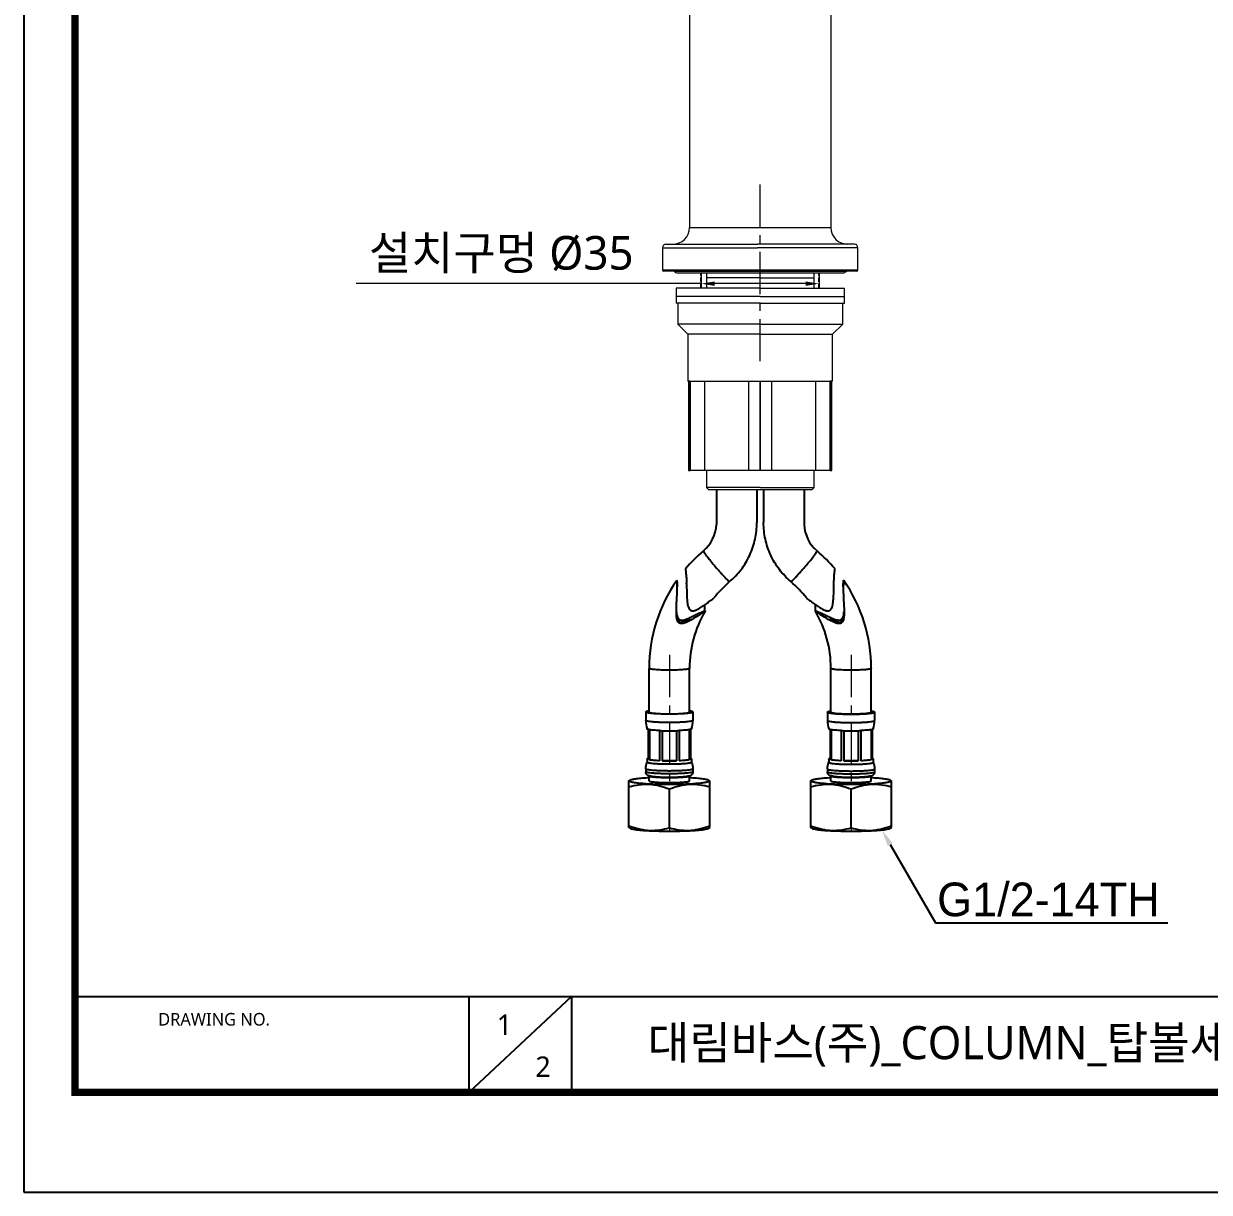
# Model space of a CAD drawing. Extents: x 2474 to 3422, y 0 to 695.
# Drawn here: x 2474.2 to 2826.4, y 0 to 347.3 of the extents above; entities that cross this region are included whole.
import ezdxf
from ezdxf import colors
from ezdxf.entities.mleader import LeaderData, LeaderLine
from ezdxf.math import Vec2, Vec3

# ---------------------------------------------------------------- set-up
doc = ezdxf.new("R2010")
doc.units = 0
doc.header["$LTSCALE"] = 10
doc.header["$MEASUREMENT"] = 0
doc.header["$PDMODE"] = 3
doc.header["$PDSIZE"] = -10
doc.linetypes.add('CENTER', pattern=[2, 1.25, -0.25, 0.25, -0.25])
doc.linetypes.add('HIDDEN', pattern=[0.375, 0.25, -0.125])
doc.layers.get('0').update_dxf_attribs({"linetype": 'CONTINUOUS'})
doc.layers.get('DEFPOINTS').update_dxf_attribs({"linetype": 'CONTINUOUS'})
for name, color, linetype in [('1', 7, 'CONTINUOUS'), ('BODY', 7, 'CONTINUOUS'), ('DEF_LAYER_ASSEM_MEMBER', 7, 'CONTINUOUS')]:
    doc.layers.add(name, color=color, linetype=linetype)
doc.styles.add('Daelim Dimension', font='NanumGothic.ttf')
doc.styles.get("Standard").update_dxf_attribs({"font": 'GulimChe.ttf'})
doc.dimstyles.new('DEFAULT', dxfattribs={"dimscale": 2, "dimtxt": 2, "dimasz": 2, "dimexe": 0, "dimexo": 2, "dimgap": 1, "dimtad": 1, "dimdec": 0, "dimzin": 9, "dimdsep": 46, "dimtxsty": 'Daelim Dimension', "dimcen": 0.5, "dimclrd": 5, "dimclre": 5, "dimclrt": 256, "dimadec": 1, "dimazin": 0, "dimtfac": 1, "dimtdec": 0, "dimtix": 1, "dimtmove": 0, "dimatfit": 3, "dimfxl": 1, "dimtolj": 1, "dimtzin": 1, "dimlwd": 9, "dimlwe": 9, "dimarcsym": 0})

# ---------------------------------------------------------------- blocks, each defined once
blk = doc.blocks.new('*D5')
at = {"color": 5, "lineweight": 9, "ltscale": 0.5, "transparency": 16777216}
for p, q in [((2675.49, 272.71), (2675.49, 270.01)), ((2710.49, 272.7), (2710.49, 270.01)), ((2675.49, 270.01), (2572.94, 270.01)), ((2706.49, 270.01), (2679.49, 270.01))]:
    blk.add_line(p, q, dxfattribs=at)
at = {"color": 5, "ltscale": 0.5, "transparency": 16777216}
for points in [[(2679.49, 270.67), (2679.49, 269.34), (2675.49, 270.01)], [(2706.49, 270.67), (2706.49, 269.34), (2710.49, 270.01)]]:
    blk.add_solid(points, dxfattribs=at)
at = {"layer": 'DEFPOINTS', "color": 0, "ltscale": 0.5, "transparency": 16777216}
for p in [(2675.49, 268.71), (2710.49, 270.01), (2710.49, 268.7)]:
    blk.add_point(p, dxfattribs=at)
at = {"color": 7, "ltscale": 0.5, "transparency": 16777216, "insert": (2616.05, 278.63), "char_height": 10, "attachment_point": 5, "style": 'Daelim Dimension'}
blk.add_mtext('\\A1;설치구멍 %%C35', dxfattribs=at)

msp = doc.modelspace()

# ---------------------------------------------------------------- linework, layer by layer
at = {"ltscale": 0.5}
msp.add_line((2718.61, 273.7), (2667.38, 273.7), dxfattribs=at)
at = {"linetype": 'HIDDEN', "lineweight": -3, "ltscale": 0.5}
for p, q in [((2675.49, 268.71), (2675.49, 273.21)), ((2710.49, 268.7), (2710.49, 273.2))]:
    msp.add_line(p, q, dxfattribs=at)
at = {"color": 5}
msp.add_line((2489.4, 58.19), (3252.61, 58.19), dxfattribs=at)
at = {"color": 5, "ltscale": 40}
for p, q in [((2606.39, 58.19), (2606.39, 29.63)), ((2606.39, 58.19), (2606.39, 29.63)), ((2636.95, 58.19), (2606.39, 29.63)), ((2636.95, 58.19), (2606.39, 29.63)), ((2636.95, 58.19), (2636.95, 29.63)), ((2636.95, 58.19), (2636.95, 29.63))]:
    msp.add_line(p, q, dxfattribs=at)
at = {"ltscale": 0.5}
msp.add_lwpolyline([(2474.15, 0), (3422.01, 0), (3422.01, 694.51), (2474.15, 694.51)], close=True, dxfattribs=at)
at = {"color": 5, "linetype": 'ByBlock', "lineweight": 200, "const_width": 2.18}
msp.add_lwpolyline([(2489.4, 29.74), (3406.68, 29.74), (3406.68, 678.39), (2489.4, 678.39)], close=True, dxfattribs=at)
at = {"layer": '1', "color": 7, "linetype": 'Continuous', "lineweight": 18}
for p, q in [((2671.99, 541.7), (2671.99, 286.7)), ((2713.99, 541.7), (2713.99, 286.7)), ((2663.99, 280.7), (2663.99, 274)), ((2664.99, 281.7), (2692.24, 281.7)), ((2720.99, 281.7), (2692.24, 281.7)), ((2721.99, 274), (2721.99, 280.7)), ((2692.99, 273.7), (2664.29, 273.7)), ((2668.49, 273.2), (2692.99, 273.2)), ((2676.99, 273.2), (2676.99, 268.7)), ((2692.99, 271.7), (2676.99, 271.7)), ((2721.69, 273.7), (2692.99, 273.7)), ((2692.99, 273.2), (2717.49, 273.2)), ((2692.99, 271.7), (2708.99, 271.7)), ((2708.99, 268.7), (2708.99, 273.2)), ((2667.99, 268.7), (2667.99, 266.2)), ((2692.99, 268.7), (2667.99, 268.7)), ((2692.99, 268.7), (2717.99, 268.7)), ((2717.99, 266.2), (2717.99, 268.7)), ((2667.99, 266.2), (2667.99, 264.2)), ((2692.99, 266.2), (2667.99, 266.2)), ((2692.99, 266.2), (2667.99, 266.2)), ((2692.99, 264.2), (2667.99, 264.2)), ((2668.49, 264.2), (2668.49, 258)), ((2692.99, 266.2), (2717.99, 266.2)), ((2692.99, 266.2), (2717.99, 266.2)), ((2692.99, 264.2), (2717.99, 264.2)), ((2717.49, 258), (2717.49, 264.2)), ((2717.99, 264.2), (2717.99, 266.2)), ((2668.49, 258), (2671.49, 255)), ((2692.99, 258), (2668.49, 258)), ((2692.99, 258), (2717.49, 258)), ((2714.49, 255), (2717.49, 258)), ((2671.49, 255), (2671.49, 241)), ((2692.99, 255), (2671.49, 255)), ((2692.99, 255), (2714.49, 255)), ((2714.49, 241), (2714.49, 255)), ((2671.49, 241), (2671.73, 241)), ((2671.69, 241), (2671.69, 214.5)), ((2671.73, 241), (2671.73, 214.5)), ((2672.2, 241), (2671.73, 241)), ((2672.2, 241), (2672.22, 241)), ((2672.22, 241), (2676.33, 241)), ((2676.33, 241), (2689.56, 241)), ((2676.53, 214.5), (2676.53, 241)), ((2689.52, 241), (2689.52, 214.5)), ((2689.56, 241), (2692.98, 241)), ((2693.01, 241), (2696.43, 241)), ((2696.43, 241), (2709.66, 241)), ((2696.47, 214.5), (2696.47, 241)), ((2709.46, 241), (2709.46, 214.5)), ((2709.66, 241), (2713.77, 241)), ((2713.77, 241), (2713.78, 241)), ((2714.25, 241), (2713.78, 241)), ((2714.25, 214.5), (2714.25, 241)), ((2714.49, 241), (2714.25, 241)), ((2714.29, 214.5), (2714.29, 241)), ((2671.69, 214.5), (2671.73, 214.5)), ((2671.73, 214.5), (2672.2, 214.5)), ((2672.22, 214.5), (2672.2, 214.5)), ((2676.53, 214.5), (2672.22, 214.5)), ((2689.52, 214.5), (2676.53, 214.5)), ((2676.99, 214.5), (2676.99, 209.4)), ((2692.98, 214.5), (2689.52, 214.5)), ((2693.01, 214.5), (2692.98, 214.5)), ((2696.47, 214.5), (2693.01, 214.5)), ((2709.46, 214.5), (2696.47, 214.5)), ((2708.99, 209.4), (2708.99, 214.5)), ((2713.77, 214.5), (2709.46, 214.5)), ((2713.78, 214.5), (2713.77, 214.5)), ((2713.78, 214.5), (2714.25, 214.5)), ((2714.29, 214.5), (2714.25, 214.5)), ((2676.99, 209.4), (2677.69, 208.7)), ((2692.99, 209.4), (2676.99, 209.4)), ((2692.99, 208.7), (2677.69, 208.7)), ((2692.99, 209.4), (2708.99, 209.4)), ((2708.29, 208.7), (2692.99, 208.7)), ((2708.29, 208.7), (2708.99, 209.4))]:
    msp.add_line(p, q, dxfattribs=at)
at = {"layer": '1', "color": 7, "linetype": 'Continuous', "lineweight": 13}
for p, q in [((2671.99, 286.7), (2672, 286.7)), ((2672, 286.7), (2713.99, 286.7)), ((2663.99, 280.7), (2692.21, 280.7)), ((2721.99, 280.7), (2692.21, 280.7)), ((2692.99, 274), (2663.99, 274)), ((2721.99, 274), (2692.99, 274)), ((2672.2, 241), (2672.2, 214.5)), ((2672.22, 214.5), (2672.22, 241)), ((2692.98, 241), (2692.98, 214.5)), ((2693.01, 214.5), (2693.01, 241)), ((2713.77, 241), (2713.77, 214.5)), ((2713.78, 214.5), (2713.78, 241))]:
    msp.add_line(p, q, dxfattribs=at)
at = {"layer": '1', "color": 7, "linetype": 'Continuous'}
for p, q in [((2676.52, 172.77), (2676.52, 174.56)), ((2709.46, 172.77), (2709.46, 174.56))]:
    msp.add_line(p, q, dxfattribs=at)
at = {"layer": '1', "color": 7, "linetype": 'Continuous', "lineweight": 18}
for centre, radius, start, end in [((2666.99, 286.7), 5, 270, 0), ((2718.99, 286.7), 5, 180, 270), ((2664.99, 280.7), 1, 90, 180), ((2720.99, 280.7), 1, 0, 90), ((2664.29, 274), 0.3, 180, 270), ((2668.49, 274.7), 1.5, 221.8106, 270), ((2717.49, 274.7), 1.5, 270, 318.1894), ((2721.69, 274), 0.3, 270, 0)]:
    msp.add_arc(centre, radius, start, end, dxfattribs=at)
at = {"layer": 'BODY', "color": 1, "linetype": 'CENTER', "lineweight": 5}
for p, q in [((2692.99, 246.93), (2692.99, 300.96)), ((2665.99, 159.68), (2665.99, 105.54)), ((2719.99, 159.67), (2719.99, 105.11))]:
    msp.add_line(p, q, dxfattribs=at)
at = {"layer": 'DEF_LAYER_ASSEM_MEMBER', "color": 7, "linetype": 'Continuous'}
for p, q in [((2679.99, 208.7), (2679.99, 198.43)), ((2691.99, 208.7), (2691.99, 199.01)), ((2693.99, 208.7), (2693.99, 199.01)), ((2706, 208.7), (2706, 198.43)), ((2676.1, 190.59), (2676.09, 190.56)), ((2709.89, 190.56), (2709.88, 190.58)), ((2670.77, 185.22), (2670.77, 185.2)), ((2715.21, 185.2), (2715.2, 185.22)), ((2668.19, 181.83), (2668.19, 181.84)), ((2714.87, 180.79), (2714.88, 180.91)), ((2717.79, 181.84), (2717.79, 181.82)), ((2676.6, 172.75), (2676.59, 172.72)), ((2709.39, 172.71), (2709.38, 172.74)), ((2659.99, 142.7), (2659.99, 155.68)), ((2671.99, 142.7), (2671.99, 155.68)), ((2713.99, 142.69), (2713.99, 155.67)), ((2725.99, 142.69), (2725.99, 155.67)), ((2658.99, 142.7), (2658.99, 140.2)), ((2672.99, 142.7), (2672.99, 140.2)), ((2712.99, 142.7), (2712.99, 140.2)), ((2726.99, 142.7), (2726.99, 140.2)), ((2659.74, 137.53), (2659.74, 128.57)), ((2660.07, 137.46), (2660.07, 128.5)), ((2671.91, 137.46), (2671.91, 128.5)), ((2672.24, 137.53), (2672.24, 128.57)), ((2713.74, 137.53), (2713.74, 128.57)), ((2714.07, 137.46), (2714.07, 128.5)), ((2725.91, 137.46), (2725.91, 128.5)), ((2726.24, 137.53), (2726.24, 128.57)), ((2663.08, 137.2), (2663.08, 128.23)), ((2663.87, 137.17), (2663.87, 128.21)), ((2668.11, 137.17), (2668.11, 128.21)), ((2668.91, 137.2), (2668.91, 128.23)), ((2717.06, 137.2), (2717.06, 128.23)), ((2717.87, 137.17), (2717.87, 128.21)), ((2722.11, 137.17), (2722.11, 128.21)), ((2722.9, 137.2), (2722.9, 128.23)), ((2659.39, 128.75), (2659.39, 127.75)), ((2663.08, 128.23), (2660.07, 128.5)), ((2668.11, 128.21), (2663.87, 128.21)), ((2671.91, 128.5), (2668.91, 128.23)), ((2672.59, 128.75), (2672.59, 127.75)), ((2713.39, 128.75), (2713.39, 127.75)), ((2717.06, 128.23), (2714.07, 128.5)), ((2722.11, 128.21), (2717.87, 128.21)), ((2725.91, 128.5), (2722.9, 128.23)), ((2726.59, 128.75), (2726.59, 127.75)), ((2658.99, 125.8), (2658.99, 124.96)), ((2659.99, 122.27), (2659.99, 123.7)), ((2671.99, 122.27), (2671.99, 123.7)), ((2672.99, 125.8), (2672.99, 124.96)), ((2712.99, 125.8), (2712.99, 124.96)), ((2713.99, 122.27), (2713.99, 123.7)), ((2725.99, 122.27), (2725.99, 123.7)), ((2726.99, 125.8), (2726.99, 124.96)), ((2653.96, 122.21), (2654.35, 122.43)), ((2653.99, 108.38), (2653.99, 122.23)), ((2665.99, 108.32), (2665.99, 119.87)), ((2678.02, 122.21), (2677.63, 122.43)), ((2677.99, 108.38), (2677.99, 122.23)), ((2707.96, 122.21), (2708.35, 122.43)), ((2707.99, 108.38), (2707.99, 122.23)), ((2719.99, 108.32), (2719.99, 119.87)), ((2732.02, 122.21), (2731.63, 122.43)), ((2731.99, 108.38), (2731.99, 122.23)), ((2654.35, 108.17), (2653.96, 108.4)), ((2677.63, 108.17), (2678.02, 108.4)), ((2708.35, 108.17), (2707.96, 108.4)), ((2731.63, 108.17), (2732.02, 108.4))]:
    msp.add_line(p, q, dxfattribs=at)
for centre, radius, start, end in [((2668.91, 199.02), 11.08, 310.4559, 356.9657), ((2717.07, 199.01), 11.08, 183.0051, 229.5441), ((2706.07, 155.51), 46.14, 130.5156, 139.9181), ((2679.91, 155.51), 46.14, 40.0819, 49.4844), ((2705.87, 155.67), 45.88, 145.2137, 179.9923), ((2642.04, 179.25), 26.28, 359.9804, 1.4591), ((2589.45, 178.67), 81.68, 1.4881, 1.6253), ((2706.07, 155.52), 34.13, 130.5199, 141.7822), ((2679.91, 155.51), 34.13, 38.2178, 49.4801), ((2742.97, 179.25), 25.32, 178.5143, 180.0481), ((2680.11, 155.66), 45.88, 0.0077, 34.7863), ((2690.77, 177.64), 19.58, 184.7703, 185.0996), ((2705.86, 155.67), 33.87, 149.7755, 179.9934), ((2680.12, 155.67), 33.87, 0.0066, 30.2245), ((2695.14, 177.64), 19.64, 354.9175, 355.2453), ((2696.6, 172.52), 21.31, 359.65, 0.0008), ((2661.49, 132.62), 10.5, 98.4579, 98.5919), ((2661.55, 132.21), 10.91, 98.3047, 98.4577), ((2670.42, 132.21), 10.91, 81.5423, 81.6953), ((2670.48, 132.62), 10.5, 81.4081, 81.5421), ((2715.49, 132.64), 10.48, 98.4607, 98.6001), ((2715.55, 132.22), 10.9, 98.3046, 98.4606), ((2724.42, 132.22), 10.9, 81.5394, 81.6954), ((2724.49, 132.64), 10.48, 81.3999, 81.5393), ((2667.03, 140.21), 8.04, 180.0568, 198.2096), ((2664.95, 140.21), 8.04, 341.7904, 359.943), ((2721.03, 140.21), 8.04, 180.0568, 198.2096), ((2718.95, 140.21), 8.04, 341.7904, 359.943), ((2665.65, 197.73), 60.58, 267.5601, 268.3107), ((2665.99, 210.39), 73.25, 268.341, 271.659), ((2666.38, 196.04), 58.9, 271.6786, 272.4623), ((2719.59, 196.04), 58.9, 267.5377, 268.3214), ((2719.99, 210.39), 73.25, 268.341, 271.659), ((2720.32, 197.73), 60.58, 271.6893, 272.4399), ((2665.99, 201.43), 73.25, 268.341, 271.659), ((2719.99, 201.43), 73.25, 268.341, 271.659), ((2664.07, 135.28), 28.22, 249.0652, 250.2444), ((2667.91, 135.28), 28.22, 289.7556, 290.9348), ((2718.07, 135.28), 28.22, 249.0652, 250.2444), ((2721.91, 135.28), 28.22, 289.7556, 290.9348)]:
    msp.add_arc(centre, radius, start, end, dxfattribs=at)
for points, start_tangent, end_tangent in [([(2683.89, 181.46), (2687.31, 185.09), (2689.87, 189.35), (2691.45, 194.07), (2691.99, 199.01)], (0.760304, 0.649567), (0, 1)), ([(2702.08, 181.46), (2698.67, 185.08), (2696.11, 189.35), (2694.53, 194.06), (2693.99, 199)], (-0.760304, 0.649567), (0, 1)), ([(2676.09, 190.56), (2676.12, 190.46), (2676.22, 190.27)], (0, -1), (0.515642, -0.856804)), ([(2676.22, 190.27), (2676.8, 189.43), (2677.77, 188.18), (2679.02, 186.66), (2680.38, 185.06), (2681.05, 184.3), (2681.69, 183.58), (2682.28, 182.95), (2682.8, 182.4), (2683.23, 181.97), (2683.57, 181.67), (2683.79, 181.5), (2683.86, 181.46), (2683.89, 181.46)], (0.515642, -0.856804), (0.763787, 0.645468)), ([(2702.08, 181.46), (2702.12, 181.46), (2702.19, 181.49), (2702.41, 181.66), (2702.74, 181.97), (2703.18, 182.4), (2703.7, 182.94), (2704.28, 183.58), (2704.93, 184.29), (2705.6, 185.06), (2706.96, 186.65), (2708.21, 188.17), (2709.18, 189.43), (2709.75, 190.27)], (0.763787, -0.645468), (0.515642, 0.856804)), ([(2709.75, 190.27), (2709.85, 190.45), (2709.89, 190.56)], (0.515642, 0.856804), (0, 1)), ([(2670.77, 185.2), (2670.78, 185.06), (2670.82, 184.77), (2670.87, 184.36), (2670.93, 183.82), (2671.04, 182.5), (2671.1, 180.98)], (0, -1), (0.028392, -0.999597)), ([(2714.88, 180.91), (2714.94, 182.45), (2715.04, 183.79), (2715.1, 184.33), (2715.16, 184.76), (2715.19, 185.05), (2715.21, 185.2)], (0.027515, 0.999621), (0, 1)), ([(2668.19, 181.84), (2668.2, 181.82), (2668.22, 181.72), (2668.24, 181.55), (2668.27, 181.32), (2668.29, 181.03), (2668.31, 180.7), (2668.33, 179.9)], (0.583122, 0.812384), (-0.000043, -1)), ([(2668.32, 179.92), (2668.29, 180.65), (2668.24, 181.23), (2668.2, 181.64), (2668.19, 181.83)], (-0.026131, 0.999659), (0, 1)), ([(2671.11, 180.79), (2671.15, 178.42), (2671.26, 176.02)], (0.025998, -0.999662), (0.083202, -0.996533)), ([(2714.72, 176.02), (2714.83, 178.42), (2714.87, 180.79)], (0.082931, 0.996555), (0.026061, 0.99966)), ([(2717.65, 179.9), (2717.67, 180.69), (2717.69, 181.03), (2717.71, 181.32), (2717.74, 181.55), (2717.76, 181.71), (2717.78, 181.81), (2717.79, 181.84)], (-0.00005, 1), (0.583477, -0.812129)), ([(2717.79, 181.82), (2717.78, 181.63), (2717.74, 181.23), (2717.69, 180.64), (2717.66, 179.91)], (0, -1), (-0.02611, -0.999659)), ([(2668.07, 172.52), (2668.21, 175.96), (2668.33, 179.24)], (-0.000006, 1), (0.000045, 1)), ([(2671.27, 175.9), (2671.36, 175.09), (2671.52, 174.29), (2671.8, 173.53), (2672.3, 172.94), (2672.65, 172.8), (2673.03, 172.78), (2673.41, 172.85), (2673.77, 172.96), (2674.47, 173.27), (2675.13, 173.65), (2675.77, 174.05), (2676.39, 174.47), (2676.99, 174.9), (2677.57, 175.32), (2678.12, 175.72), (2678.62, 176.1), (2679.02, 176.42), (2679.17, 176.54), (2679.25, 176.63)], (0.088929, -0.996038), (0.619815, 0.784748)), ([(2706.72, 176.63), (2706.81, 176.54), (2706.96, 176.41), (2707.36, 176.09), (2707.86, 175.72), (2708.41, 175.31), (2708.99, 174.89), (2709.59, 174.47), (2710.21, 174.05), (2710.85, 173.64), (2711.51, 173.27), (2712.21, 172.95), (2712.57, 172.84), (2712.95, 172.78), (2713.33, 172.8), (2713.68, 172.93), (2714.18, 173.53), (2714.46, 174.29), (2714.61, 175.09), (2714.71, 175.9)], (0.619007, -0.785386), (0.088632, 0.996064)), ([(2717.65, 179.23), (2717.77, 175.95), (2717.91, 172.52)], (0.000038, -1), (-0.000022, -1)), ([(2668.64, 170.22), (2668.34, 170.81), (2668.19, 171.44), (2668.07, 172.7)], (-0.610042, 0.792369), (-0.03068, 0.999529)), ([(2671.84, 170.65), (2673.1, 171.25), (2674.27, 171.83), (2675.32, 172.33), (2676.17, 172.68)], (0.915101, 0.403224), (0.944027, 0.329869)), ([(2676.17, 172.68), (2676.49, 172.77), (2676.6, 172.75)], (0.944027, 0.329869), (0, -1)), ([(2676.59, 172.72), (2676.54, 172.66), (2676.45, 172.58), (2676.17, 172.37)], (-0.505996, -0.862536), (-0.820712, -0.571342)), ([(2709.38, 172.74), (2709.49, 172.76), (2709.81, 172.67)], (0, 1), (0.944263, -0.329191)), ([(2709.81, 172.36), (2709.53, 172.57), (2709.44, 172.65), (2709.39, 172.71)], (-0.820935, 0.571022), (-0.506012, 0.862526)), ([(2709.81, 172.67), (2710.66, 172.32), (2711.74, 171.81), (2712.93, 171.22), (2714.21, 170.62)], (0.944263, -0.329191), (0.916892, -0.399135)), ([(2717.91, 172.76), (2717.8, 171.47), (2717.64, 170.82), (2717.34, 170.22)], (-0.026668, -0.999644), (-0.610042, -0.792369)), ([(2668.33, 170.07), (2668.11, 171.29), (2668.07, 172.52)], (-0.303973, 0.952681), (-0.000006, 1)), ([(2668.07, 172.31), (2668.18, 170.97), (2668.34, 170.31), (2668.64, 169.7)], (0.025521, -0.999674), (0.610042, -0.792369)), ([(2668.1, 172.42), (2668.23, 171.47), (2668.58, 170.57)], (0.075608, -0.997138), (0.557134, -0.830422)), ([(2668.8, 169.26), (2668.33, 170.07)], (-0.761083, 0.648654), (-0.303973, 0.952681)), ([(2668.58, 170.57), (2668.89, 170.24)], (0.557134, -0.830422), (0.81858, -0.574392)), ([(2668.64, 169.7), (2668.86, 169.48), (2669.14, 169.33), (2669.73, 169.27), (2670.29, 169.39), (2670.8, 169.57), (2671.25, 169.78), (2671.62, 169.98), (2671.77, 170.07), (2671.88, 170.15), (2671.96, 170.22), (2672, 170.26)], (0.610042, -0.792369), (0.398009, 0.917382)), ([(2668.83, 170.02), (2668.64, 170.22)], (-0.771411, 0.636338), (-0.610042, 0.792369)), ([(2672.18, 169.92), (2671.39, 169.52), (2670.56, 169.18), (2670.12, 169.06), (2669.67, 169), (2669.21, 169.05), (2668.8, 169.26)], (-0.880432, -0.474173), (-0.761083, 0.648654)), ([(2672, 170.26), (2672, 170.28), (2671.99, 170.29), (2671.97, 170.29), (2671.94, 170.29), (2671.85, 170.27), (2671.73, 170.24), (2671.57, 170.19), (2671.39, 170.13), (2671.19, 170.06), (2670.98, 170), (2669.96, 169.77), (2669.38, 169.78), (2668.83, 170.02)], (0.398009, 0.917382), (-0.771411, 0.636338)), ([(2668.89, 170.24), (2669.25, 170.08), (2669.65, 170.03), (2670.42, 170.14), (2671.14, 170.37), (2671.84, 170.65)], (0.81858, -0.574392), (0.915101, 0.403224)), ([(2676.17, 172.37), (2675.39, 171.86), (2674.42, 171.24), (2672.18, 169.92)], (-0.820712, -0.571342), (-0.880432, -0.474173)), ([(2713.79, 169.92), (2711.56, 171.24), (2710.59, 171.85), (2709.81, 172.36)], (-0.880318, 0.474384), (-0.820935, 0.571022)), ([(2717.4, 169.51), (2717.04, 169.16), (2716.56, 169), (2716.06, 169.02), (2715.57, 169.13), (2714.66, 169.48), (2713.79, 169.92)], (-0.556248, -0.831017), (-0.880318, 0.474384)), ([(2717.09, 169.98), (2716.53, 169.77), (2715.96, 169.78), (2715.44, 169.87), (2714.97, 170), (2714.76, 170.07), (2714.57, 170.13), (2714.39, 170.19), (2714.24, 170.24), (2714.12, 170.27), (2714.03, 170.29), (2714, 170.29), (2713.98, 170.29), (2713.98, 170.28), (2713.98, 170.26)], (-0.810737, -0.585411), (0.394341, -0.918964)), ([(2713.98, 170.26), (2714.01, 170.22), (2714.09, 170.15), (2714.21, 170.07), (2714.36, 169.98), (2714.73, 169.78), (2715.18, 169.57), (2715.69, 169.38), (2716.25, 169.27), (2716.84, 169.33), (2717.12, 169.48), (2717.34, 169.7)], (0.394341, -0.918964), (0.610042, 0.792369)), ([(2714.21, 170.62), (2714.91, 170.33), (2715.65, 170.11), (2716.04, 170.04), (2716.43, 170.03), (2716.83, 170.1), (2717.17, 170.3)], (0.916892, -0.399135), (0.75808, 0.652162)), ([(2717.34, 170.22), (2717.09, 169.98)], (-0.610042, -0.792369), (-0.810737, -0.585411)), ([(2717.17, 170.3), (2717.46, 170.66)], (0.75808, 0.652162), (0.496492, 0.868041)), ([(2717.34, 169.7), (2717.64, 170.29), (2717.79, 170.94), (2717.91, 172.25)], (0.610042, 0.792369), (0.029383, 0.999568)), ([(2717.61, 169.95), (2717.4, 169.51)], (-0.340956, -0.940079), (-0.556248, -0.831017)), ([(2717.46, 170.66), (2717.72, 171.34), (2717.84, 172.05)], (0.496492, 0.868041), (0.116348, 0.993209)), ([(2717.91, 172.39), (2717.86, 171.16), (2717.61, 169.95)], (-0.006144, -0.999981), (-0.340956, -0.940079)), ([(2717.84, 172.05), (2717.88, 172.52)], (0.116348, 0.993209), (0.066018, 0.997818)), ([(2665.99, 155.15), (2663.69, 155.19), (2662.66, 155.24), (2661.75, 155.31), (2661, 155.38), (2660.45, 155.48), (2660.1, 155.57), (2660.02, 155.62), (2659.99, 155.68)], (-1, 0), (0, 1)), ([(2671.99, 155.68), (2671.96, 155.62), (2671.87, 155.57), (2671.53, 155.48), (2670.98, 155.38), (2670.23, 155.31), (2669.32, 155.24), (2668.29, 155.19), (2665.99, 155.15)], (0, -1), (-1, 0)), ([(2719.99, 155.15), (2717.69, 155.19), (2716.66, 155.23), (2715.75, 155.3), (2715, 155.38), (2714.45, 155.47), (2714.1, 155.57), (2714.02, 155.62), (2713.99, 155.67)], (-1, 0), (0, 1)), ([(2725.99, 155.67), (2725.96, 155.62), (2725.87, 155.57), (2725.53, 155.47), (2724.98, 155.38), (2724.23, 155.3), (2723.32, 155.23), (2722.29, 155.19), (2719.99, 155.15)], (0, -1), (-1, 0)), ([(2659.93, 143), (2659.52, 142.93), (2659.23, 142.85), (2659.05, 142.78), (2658.99, 142.7)], (-0.988776, -0.149403), (0, -1)), ([(2672.99, 142.7), (2672.96, 142.64), (2672.85, 142.58), (2672.46, 142.46), (2671.81, 142.36), (2670.94, 142.27), (2669.88, 142.19), (2668.67, 142.13), (2667.35, 142.1), (2665.99, 142.09), (2664.62, 142.1), (2663.31, 142.13), (2662.1, 142.19), (2661.04, 142.27), (2660.17, 142.36), (2659.52, 142.46), (2659.12, 142.58), (2659.02, 142.64), (2658.99, 142.7)], (0, -1), (0, 1)), ([(2659.99, 142.7), (2660.02, 142.65), (2660.1, 142.6), (2660.45, 142.5), (2661, 142.41), (2661.75, 142.33), (2662.66, 142.26), (2663.69, 142.22), (2665.99, 142.18), (2668.29, 142.22), (2669.32, 142.26), (2670.23, 142.33), (2670.98, 142.41), (2671.53, 142.5), (2671.87, 142.6), (2671.96, 142.65), (2671.99, 142.7)], (0, -1), (0, 1)), ([(2672.99, 142.7), (2672.93, 142.78), (2672.75, 142.85), (2672.46, 142.93), (2672.05, 143)], (0, 1), (-0.988776, 0.149403)), ([(2712.99, 142.7), (2713.05, 142.78), (2713.23, 142.85), (2713.52, 142.93), (2713.92, 143)], (0, 1), (0.988755, 0.149545)), ([(2712.99, 142.7), (2713.02, 142.64), (2713.12, 142.58), (2713.52, 142.46), (2714.17, 142.36), (2715.04, 142.27), (2716.1, 142.19), (2717.31, 142.13), (2718.62, 142.1), (2719.99, 142.09), (2721.35, 142.1), (2722.67, 142.13), (2723.88, 142.19), (2724.94, 142.27), (2725.81, 142.36), (2726.46, 142.46), (2726.85, 142.58), (2726.96, 142.64), (2726.99, 142.7)], (0, -1), (0, 1)), ([(2713.99, 142.69), (2714.02, 142.64), (2714.1, 142.59), (2714.45, 142.49), (2715, 142.4), (2715.75, 142.32), (2716.66, 142.26), (2717.69, 142.21), (2719.99, 142.17), (2722.29, 142.21), (2723.32, 142.26), (2724.23, 142.32), (2724.98, 142.4), (2725.53, 142.49), (2725.87, 142.59), (2725.96, 142.64), (2725.99, 142.69)], (0, -1), (0, 1)), ([(2726.05, 143), (2726.46, 142.93), (2726.75, 142.85), (2726.93, 142.78), (2726.99, 142.7)], (0.988755, -0.149545), (0, -1)), ([(2672.99, 140.2), (2672.96, 140.14), (2672.85, 140.09), (2672.46, 139.97), (2671.81, 139.87), (2670.94, 139.77), (2669.88, 139.7), (2668.67, 139.64), (2667.35, 139.61), (2665.99, 139.59), (2664.62, 139.61), (2663.31, 139.64), (2662.1, 139.7), (2661.04, 139.77), (2660.17, 139.87), (2659.52, 139.97), (2659.12, 140.09), (2659.02, 140.14), (2658.99, 140.2)], (0, -1), (0, 1)), ([(2659.74, 137.53), (2659.49, 137.61), (2659.39, 137.7)], (-0.96856, 0.248781), (-0.313972, 0.949432)), ([(2660.07, 137.46), (2659.98, 137.48), (2659.74, 137.53)], (-0.984673, 0.174413), (-0.96856, 0.248781)), ([(2663.08, 137.2), (2661.32, 137.31), (2660.07, 137.46)], (-0.999082, 0.042846), (-0.984673, 0.174413)), ([(2671.91, 137.46), (2670.66, 137.31), (2668.91, 137.2)], (-0.984824, -0.173557), (-0.999072, -0.043063)), ([(2672.24, 137.53), (2672.17, 137.51), (2671.91, 137.46)], (-0.96856, -0.248781), (-0.984824, -0.173557)), ([(2672.59, 137.7), (2672.48, 137.61), (2672.24, 137.53)], (-0.313991, -0.949426), (-0.96856, -0.248781)), ([(2712.99, 140.2), (2713.02, 140.14), (2713.12, 140.09), (2713.52, 139.97), (2714.17, 139.87), (2715.04, 139.77), (2716.1, 139.7), (2717.31, 139.64), (2718.62, 139.61), (2719.99, 139.59), (2721.35, 139.61), (2722.67, 139.64), (2723.88, 139.7), (2724.94, 139.77), (2725.81, 139.87), (2726.46, 139.97), (2726.85, 140.09), (2726.96, 140.14), (2726.99, 140.2)], (0, -1), (0, 1)), ([(2713.74, 137.53), (2713.49, 137.61), (2713.39, 137.7)], (-0.96856, 0.248781), (-0.313972, 0.949432)), ([(2713.74, 137.53), (2713.81, 137.51), (2714.07, 137.46)], (0.96856, -0.248781), (0.984824, -0.173557)), ([(2717.06, 137.2), (2715.32, 137.31), (2714.07, 137.46)], (-0.999072, 0.043063), (-0.984824, 0.173557)), ([(2725.91, 137.46), (2724.66, 137.31), (2722.9, 137.2)], (-0.984673, -0.174413), (-0.999082, -0.042846)), ([(2725.91, 137.46), (2726, 137.48), (2726.24, 137.53)], (0.984673, 0.174413), (0.96856, 0.248781)), ([(2726.59, 137.7), (2726.48, 137.61), (2726.24, 137.53)], (-0.313991, -0.949426), (-0.96856, -0.248781)), ([(2658.99, 125.8), (2659.39, 127.78)], (0, 1), (0.393415, 0.919361)), ([(2659.39, 128.75), (2659.44, 128.82), (2659.6, 128.9)], (0, 1), (0.948651, 0.316325)), ([(2659.74, 128.57), (2659.48, 128.66), (2659.39, 128.75)], (-0.96856, 0.248781), (0, 1)), ([(2672.59, 127.75), (2672.56, 127.7), (2672.46, 127.64), (2672.09, 127.53), (2671.48, 127.43), (2670.66, 127.35), (2669.66, 127.28), (2668.51, 127.22), (2667.28, 127.19), (2665.99, 127.18), (2664.7, 127.19), (2663.46, 127.22), (2662.32, 127.28), (2661.32, 127.35), (2660.5, 127.43), (2659.89, 127.53), (2659.52, 127.64), (2659.42, 127.7), (2659.39, 127.75)], (0, -1), (0, 1)), ([(2659.6, 128.9), (2659.63, 128.91), (2659.74, 128.94)], (0.948651, 0.316325), (0.96856, 0.248781)), ([(2663.08, 128.23), (2661.32, 128.34), (2660.07, 128.5)], (-0.999082, 0.042846), (-0.984673, 0.174413)), ([(2671.91, 128.5), (2670.66, 128.34), (2668.91, 128.23)], (-0.984824, -0.173557), (-0.999072, -0.043063)), ([(2672.24, 128.94), (2672.28, 128.93), (2672.37, 128.9)], (0.96856, -0.248781), (0.948651, -0.316325)), ([(2672.59, 128.75), (2672.5, 128.66), (2672.24, 128.57)], (0, -1), (-0.96856, -0.248781)), ([(2672.37, 128.9), (2672.54, 128.82), (2672.59, 128.75)], (0.948651, -0.316325), (0, -1)), ([(2672.58, 127.78), (2672.99, 125.8)], (0.393415, -0.919361), (0, -1)), ([(2712.99, 125.8), (2713.39, 127.78)], (0, 1), (0.393415, 0.919361)), ([(2713.39, 128.75), (2713.44, 128.82), (2713.6, 128.9)], (0, 1), (0.948651, 0.316325)), ([(2713.74, 128.57), (2713.48, 128.66), (2713.39, 128.75)], (-0.96856, 0.248781), (0, 1)), ([(2713.39, 127.75), (2713.42, 127.7), (2713.52, 127.64), (2713.89, 127.53), (2714.5, 127.43), (2715.32, 127.35), (2716.32, 127.28), (2717.46, 127.22), (2718.7, 127.19), (2719.99, 127.18), (2721.28, 127.19), (2722.51, 127.22), (2723.66, 127.28), (2724.66, 127.35), (2725.48, 127.43), (2726.09, 127.53), (2726.46, 127.64), (2726.56, 127.7), (2726.59, 127.75)], (0, -1), (0, 1)), ([(2713.6, 128.9), (2713.63, 128.91), (2713.74, 128.94)], (0.948651, 0.316325), (0.96856, 0.248781)), ([(2717.06, 128.23), (2715.32, 128.34), (2714.07, 128.5)], (-0.999072, 0.043063), (-0.984824, 0.173557)), ([(2725.91, 128.5), (2724.66, 128.34), (2722.9, 128.23)], (-0.984673, -0.174413), (-0.999082, -0.042846)), ([(2726.24, 128.94), (2726.28, 128.93), (2726.37, 128.9)], (0.96856, -0.248781), (0.948651, -0.316325)), ([(2726.59, 128.75), (2726.5, 128.66), (2726.24, 128.57)], (0, -1), (-0.96856, -0.248781)), ([(2726.37, 128.9), (2726.54, 128.82), (2726.59, 128.75)], (0.948651, -0.316325), (0, -1)), ([(2726.58, 127.78), (2726.99, 125.8)], (0.393415, -0.919361), (0, -1)), ([(2672.99, 125.8), (2672.96, 125.74), (2672.85, 125.68), (2672.46, 125.57), (2671.81, 125.46), (2670.94, 125.37), (2669.88, 125.29), (2668.67, 125.24), (2667.35, 125.2), (2665.99, 125.19), (2664.62, 125.2), (2663.31, 125.24), (2662.1, 125.29), (2661.04, 125.37), (2660.17, 125.46), (2659.52, 125.57), (2659.12, 125.68), (2659.02, 125.74), (2658.99, 125.8)], (0, -1), (0, 1)), ([(2659.97, 123.71), (2659.38, 124.06), (2659.1, 124.46), (2658.99, 124.96)], (-0.945241, 0.326374), (0, 1)), ([(2665.99, 124.35), (2664.62, 124.37), (2663.31, 124.4), (2662.1, 124.46), (2661.04, 124.53), (2660.17, 124.63), (2659.52, 124.73), (2659.12, 124.85), (2659.02, 124.9), (2658.99, 124.96)], (-1, 0), (0, 1)), ([(2660.32, 123.61), (2659.97, 123.71)], (-0.975881, 0.218302), (-0.945241, 0.326374)), ([(2660.14, 123.65), (2660.45, 123.57), (2660.92, 123.49), (2661.52, 123.42), (2662.26, 123.36), (2664.01, 123.28), (2665.99, 123.25)], (0.936164, -0.351563), (1, 0)), ([(2671.79, 123.77), (2671.76, 123.72), (2671.68, 123.67), (2671.35, 123.58), (2670.81, 123.49), (2670.09, 123.41), (2669.21, 123.35), (2668.21, 123.3), (2665.99, 123.26), (2663.77, 123.3), (2662.77, 123.35), (2661.89, 123.41), (2661.17, 123.49), (2660.63, 123.58), (2660.3, 123.67), (2660.22, 123.72), (2660.19, 123.77)], (0, -1), (0, 1)), ([(2660.67, 123.54), (2660.58, 123.56), (2660.32, 123.61)], (-0.986756, 0.16221), (-0.975881, 0.218302)), ([(2672.99, 124.96), (2672.96, 124.9), (2672.85, 124.85), (2672.46, 124.73), (2671.81, 124.63), (2670.94, 124.53), (2669.88, 124.46), (2668.67, 124.4), (2667.35, 124.37), (2665.99, 124.35)], (0, -1), (-1, 0)), ([(2665.99, 123.25), (2667.97, 123.28), (2669.73, 123.36), (2670.47, 123.42), (2671.07, 123.49), (2671.54, 123.57), (2671.84, 123.65)], (1, 0), (0.933107, 0.359598)), ([(2671.62, 123.6), (2670.64, 123.45), (2669.32, 123.35), (2667.73, 123.28), (2665.99, 123.26)], (-0.977567, -0.210625), (-1, -0.000002)), ([(2671.97, 123.7), (2671.62, 123.6)], (-0.951446, -0.307816), (-0.977567, -0.210625)), ([(2672.99, 124.96), (2672.87, 124.44), (2672.58, 124.04), (2671.97, 123.7)], (0, -1), (-0.951446, -0.307816)), ([(2712.99, 125.8), (2713.02, 125.74), (2713.12, 125.68), (2713.52, 125.57), (2714.17, 125.46), (2715.04, 125.37), (2716.1, 125.29), (2717.31, 125.24), (2718.62, 125.2), (2719.99, 125.19), (2721.35, 125.2), (2722.67, 125.24), (2723.88, 125.29), (2724.94, 125.37), (2725.81, 125.46), (2726.46, 125.57), (2726.85, 125.68), (2726.96, 125.74), (2726.99, 125.8)], (0, -1), (0, 1)), ([(2713.97, 123.71), (2713.38, 124.06), (2713.1, 124.46), (2712.99, 124.96)], (-0.945241, 0.326374), (0, 1)), ([(2712.99, 124.96), (2713.02, 124.9), (2713.12, 124.85), (2713.52, 124.73), (2714.17, 124.63), (2715.04, 124.53), (2716.1, 124.46), (2717.31, 124.4), (2718.62, 124.37), (2719.99, 124.35)], (0, -1), (1, 0)), ([(2714.32, 123.61), (2713.97, 123.71)], (-0.975881, 0.218302), (-0.945241, 0.326374)), ([(2714.14, 123.65), (2714.45, 123.57), (2714.92, 123.49), (2715.52, 123.42), (2716.26, 123.36), (2718.01, 123.28), (2719.99, 123.25)], (0.936164, -0.351563), (1, 0)), ([(2725.79, 123.77), (2725.76, 123.72), (2725.68, 123.67), (2725.35, 123.58), (2724.81, 123.49), (2724.09, 123.41), (2723.21, 123.35), (2722.21, 123.3), (2719.99, 123.26), (2717.77, 123.3), (2716.77, 123.35), (2715.89, 123.41), (2715.17, 123.49), (2714.63, 123.58), (2714.3, 123.67), (2714.22, 123.72), (2714.19, 123.77)], (0, -1), (0, 1)), ([(2714.67, 123.54), (2714.58, 123.56), (2714.32, 123.61)], (-0.986756, 0.16221), (-0.975881, 0.218302)), ([(2719.99, 124.35), (2721.35, 124.37), (2722.67, 124.4), (2723.88, 124.46), (2724.94, 124.53), (2725.81, 124.63), (2726.46, 124.73), (2726.85, 124.85), (2726.96, 124.9), (2726.99, 124.96)], (1, 0), (0, 1)), ([(2719.99, 123.25), (2721.97, 123.28), (2723.73, 123.36), (2724.47, 123.42), (2725.07, 123.49), (2725.54, 123.57), (2725.84, 123.65)], (1, 0), (0.933107, 0.359598)), ([(2725.62, 123.6), (2724.64, 123.45), (2723.32, 123.35), (2721.73, 123.28), (2719.99, 123.26)], (-0.977567, -0.210625), (-1, -0.000002)), ([(2725.97, 123.7), (2725.62, 123.6)], (-0.951446, -0.307816), (-0.977567, -0.210625)), ([(2726.99, 124.96), (2726.87, 124.44), (2726.58, 124.04), (2725.97, 123.7)], (0, -1), (-0.951446, -0.307816)), ([(2653.99, 120.47), (2656.96, 121.11), (2659.99, 121.24), (2663.02, 120.8), (2665.99, 119.87)], (0.962517, 0.271221), (0.93409, -0.357036)), ([(2654.35, 122.43), (2654.27, 122.38), (2654.22, 122.32), (2654.21, 122.27), (2654.24, 122.21), (2654.29, 122.15), (2654.38, 122.1), (2654.67, 121.99), (2655.08, 121.89), (2655.62, 121.79), (2656.28, 121.69), (2657.05, 121.61), (2658.9, 121.46), (2661.07, 121.34), (2663.47, 121.27), (2665.99, 121.25)], (-0.86923, -0.494407), (1, 0)), ([(2659.96, 123.16), (2657.89, 123.02), (2656.22, 122.85), (2655.56, 122.75), (2655.02, 122.65), (2654.61, 122.54), (2654.35, 122.43)], (-0.998652, -0.051908), (-0.86923, -0.494407)), ([(2659.99, 122.27), (2660.02, 122.22), (2660.1, 122.17), (2660.45, 122.07), (2661, 121.98), (2661.75, 121.91), (2662.66, 121.84), (2663.69, 121.79), (2665.99, 121.75)], (0, -1), (1, 0)), ([(2665.99, 121.25), (2668.51, 121.27), (2670.91, 121.34), (2673.08, 121.46), (2674.92, 121.61), (2675.7, 121.69), (2676.36, 121.79), (2676.9, 121.89), (2677.31, 121.99), (2677.59, 122.1), (2677.68, 122.15), (2677.74, 122.21), (2677.77, 122.27), (2677.75, 122.32), (2677.71, 122.38), (2677.63, 122.43)], (1, 0), (-0.86923, 0.494407)), ([(2665.99, 121.75), (2668.29, 121.79), (2669.32, 121.84), (2670.23, 121.91), (2670.98, 121.98), (2671.53, 122.07), (2671.87, 122.17), (2671.96, 122.22), (2671.99, 122.27)], (1, 0), (0, 1)), ([(2665.99, 119.87), (2668.96, 120.8), (2671.99, 121.24), (2675.02, 121.11), (2677.99, 120.47)], (0.93409, 0.357036), (0.962517, -0.271221)), ([(2677.63, 122.43), (2677.36, 122.54), (2676.96, 122.65), (2676.42, 122.75), (2675.76, 122.85), (2674.09, 123.02), (2672.02, 123.16)], (-0.86923, 0.494407), (-0.998652, 0.051908)), ([(2707.99, 120.47), (2710.96, 121.11), (2713.99, 121.24), (2717.02, 120.8), (2719.99, 119.87)], (0.962517, 0.271221), (0.93409, -0.357036)), ([(2708.35, 122.43), (2708.27, 122.38), (2708.22, 122.32), (2708.21, 122.27), (2708.24, 122.21), (2708.29, 122.15), (2708.38, 122.1), (2708.67, 121.99), (2709.08, 121.89), (2709.62, 121.79), (2710.28, 121.69), (2711.05, 121.61), (2712.9, 121.46), (2715.07, 121.34), (2717.47, 121.27), (2719.99, 121.25)], (-0.86923, -0.494407), (1, 0)), ([(2713.96, 123.16), (2711.89, 123.02), (2710.22, 122.85), (2709.56, 122.75), (2709.02, 122.65), (2708.61, 122.54), (2708.35, 122.43)], (-0.998652, -0.051908), (-0.86923, -0.494407)), ([(2713.99, 122.27), (2714.02, 122.22), (2714.1, 122.17), (2714.45, 122.07), (2715, 121.98), (2715.75, 121.91), (2716.66, 121.84), (2717.69, 121.79), (2719.99, 121.75)], (0, -1), (1, 0)), ([(2719.99, 121.25), (2722.51, 121.27), (2724.91, 121.34), (2727.08, 121.46), (2728.92, 121.61), (2729.7, 121.69), (2730.36, 121.79), (2730.9, 121.89), (2731.31, 121.99), (2731.59, 122.1), (2731.68, 122.15), (2731.74, 122.21), (2731.77, 122.27), (2731.75, 122.32), (2731.71, 122.38), (2731.63, 122.43)], (1, 0), (-0.86923, 0.494407)), ([(2719.99, 121.75), (2722.29, 121.79), (2723.32, 121.84), (2724.23, 121.91), (2724.98, 121.98), (2725.53, 122.07), (2725.87, 122.17), (2725.96, 122.22), (2725.99, 122.27)], (1, 0), (0, 1)), ([(2719.99, 119.87), (2722.96, 120.8), (2725.99, 121.24), (2729.02, 121.11), (2731.99, 120.47)], (0.93409, 0.357036), (0.962517, -0.271221)), ([(2731.63, 122.43), (2731.36, 122.54), (2730.96, 122.65), (2730.42, 122.75), (2729.76, 122.85), (2728.09, 123.02), (2726.02, 123.16)], (-0.86923, 0.494407), (-0.998652, 0.051908)), ([(2654.35, 108.17), (2654.55, 108.08), (2654.85, 108), (2655.69, 107.83), (2656.86, 107.68), (2658.32, 107.55), (2660.01, 107.44), (2661.9, 107.37), (2665.99, 107.3)], (0.86923, -0.494407), (1, 0)), ([(2654.53, 108.72), (2657.38, 107.9), (2660.27, 107.54), (2663.16, 107.71), (2665.99, 108.32)], (0.941196, -0.337862), (0.962555, 0.271085)), ([(2665.99, 108.32), (2668.82, 107.71), (2671.71, 107.54), (2674.6, 107.9), (2677.44, 108.72)], (0.962555, -0.271085), (0.941196, 0.337861)), ([(2665.99, 107.3), (2670.08, 107.37), (2671.96, 107.44), (2673.66, 107.55), (2675.12, 107.68), (2676.29, 107.83), (2677.13, 108), (2677.43, 108.08), (2677.63, 108.17)], (1, 0), (0.86923, 0.494407)), ([(2708.35, 108.17), (2708.55, 108.08), (2708.85, 108), (2709.69, 107.83), (2710.86, 107.68), (2712.32, 107.55), (2714.01, 107.44), (2715.9, 107.37), (2719.99, 107.3)], (0.86923, -0.494407), (1, 0)), ([(2708.53, 108.72), (2711.38, 107.9), (2714.27, 107.54), (2717.16, 107.71), (2719.99, 108.32)], (0.941196, -0.337862), (0.962555, 0.271085)), ([(2719.99, 108.32), (2722.82, 107.71), (2725.71, 107.54), (2728.6, 107.9), (2731.44, 108.72)], (0.962555, -0.271085), (0.941196, 0.337861)), ([(2719.99, 107.3), (2724.08, 107.37), (2725.96, 107.44), (2727.66, 107.55), (2729.12, 107.68), (2730.29, 107.83), (2731.13, 108), (2731.43, 108.08), (2731.63, 108.17)], (1, 0), (0.86923, 0.494407))]:
    msp.add_spline(points, degree=3, dxfattribs=dict(at, start_tangent=start_tangent, end_tangent=end_tangent))

# ---------------------------------------------------------------- texts
at = {"color": 5, "ltscale": 40, "style": 'Daelim Dimension'}
msp.add_text('DRAWING NO.', height=3.7405, dxfattribs=at).set_placement((2514.11, 49.55))
at = {"char_height": 6.12, "width": 8.5428, "attachment_point": 1, "style": 'Daelim Dimension'}
for s, insert in [('1', (2614.7, 52.84)), ('2', (2626.19, 40.36))]:
    msp.add_mtext(s, dxfattribs=dict(at, insert=insert))
at = {"color": 2, "insert": (2659.56, 49.39), "char_height": 9.8376, "width": 435.471, "attachment_point": 1, "style": 'Daelim Dimension'}
msp.add_mtext('대림바스(주)_COLUMN_탑볼세면수전_HFL F12', dxfattribs=at)

# ---------------------------------------------------------------- dimensions: what is measured, and where the dimension line sits
at = {"color": 5, "ltscale": 0.5}
dim = msp.add_linear_dim(base=(2710.49, 270.01), p1=(2675.49, 268.71), p2=(2710.49, 268.7), text='설치구멍 %%C<>', dimstyle='DEFAULT', override={"dimtxt": 5, "dimclrt": 7}, dxfattribs=at)
dim.commit()
dim.dimension.update_dxf_attribs({"geometry": '*D5', "text_midpoint": (2616.05, 270.01), "dimtype": 160})

# ---------------------------------------------------------------- leaders
at = {"ltscale": 0.5}
ml = msp.add_multileader_mtext('Standard', dxfattribs=at)
ml.set_content('{\\f나눔고딕|b0|i0|c129|p50;G1/2-14TH}', color=256)
ml.set_leader_properties(color=5)
ml.build(insert=Vec2(0, 0))
ml.multileader.update_dxf_attribs({"text_left_attachment_type": 6, "text_right_attachment_type": 6, "dogleg_length": 0.36, "arrow_head_size": 5})
ctx = ml.context
ctx.base_point, ctx.char_height, ctx.arrow_head_size, ctx.landing_gap_size, ctx.plane_origin = Vec3(2745.47, 80.03), 10, 5, 0.09, Vec3(2729.93, 106.13)
ctx.left_attachment, ctx.right_attachment = 6, 6
notes = []
notes.append((ctx, [(0, (1, 1, 0), (2745.11, 80.03), (1, 0), 0.36, [(0, [(2729.11, 107.68)], 0, [])])]))
ctx.mtext.insert, ctx.mtext.flow_direction = Vec3(2745.56, 92.03), 5
for ctx, leaders in notes:
    for number, flags, end, landing, length, lines in leaders:
        leader = LeaderData()
        leader.index, (leader.has_last_leader_line, leader.has_dogleg_vector, leader.attachment_direction) = number, flags
        leader.last_leader_point, leader.dogleg_vector, leader.dogleg_length = Vec3(end), Vec3(landing), length
        for number, points, colour, breaks in lines:
            line = LeaderLine()
            line.index, line.vertices, line.color, line.breaks = number, Vec3.list(points), colors.encode_raw_color(colour), breaks
            leader.lines.append(line)
        ctx.leaders.append(leader)

doc.saveas('drawing.dxf')
